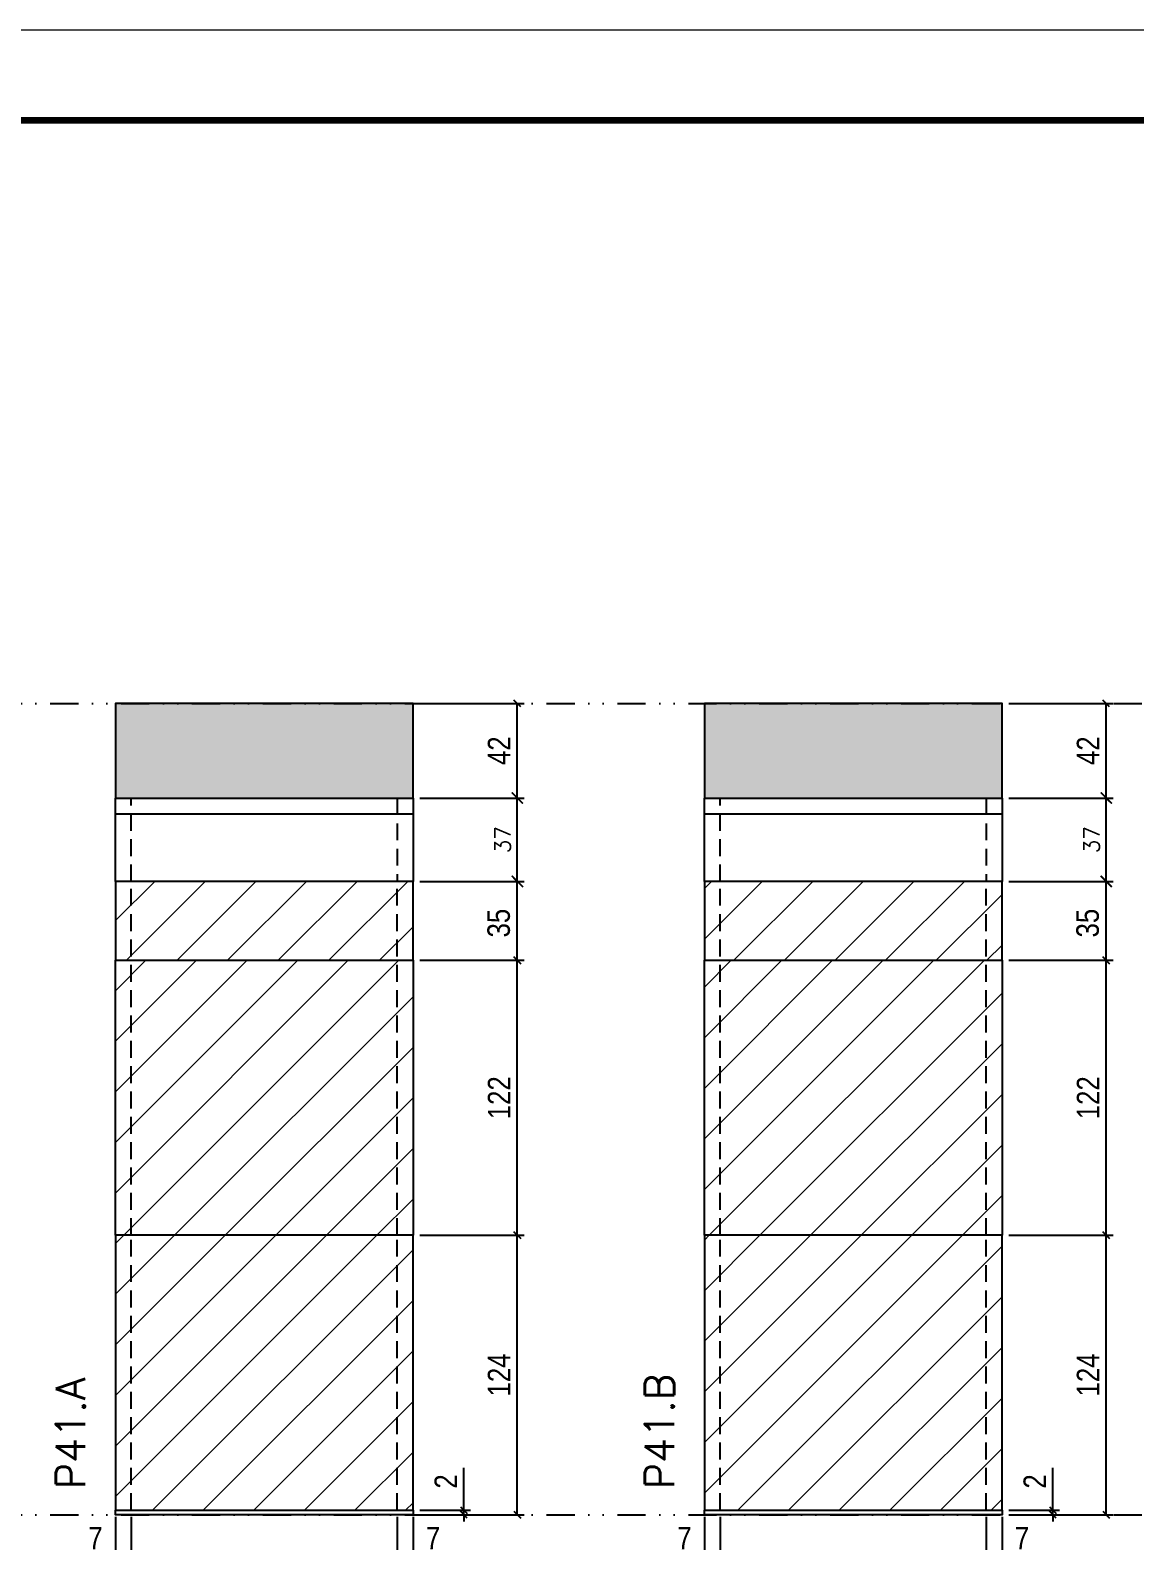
# Model space of a CAD drawing. Extents: x 2949 to 9203, y -16089 to 12527.
# Drawn here: x 8238 to 8728, y -778 to -108 of the extents above; entities that cross this region are included whole.
import ezdxf

# ---------------------------------------------------------------- set-up
doc = ezdxf.new("R2010")
doc.units = 0
for name, pattern in [('DASHED', [0.75, 0.5, -0.25]), ('DIVIDE2', [0.625, 0.25, -0.125, 0, -0.125, 0, -0.125]), ('HIDDEN', [0.375, 0.25, -0.125])]:
    doc.linetypes.add(name, pattern=pattern)
for name, color, linetype in [('COTA', 241, 'Continuous'), ('FUNDOS', 1, 'Continuous'), ('Nível', 160, 'Continuous'), ('Painéis', 200, 'Continuous'), ('SARR_2.2x7', 40, 'Continuous'), ('Sarrafo de Pressão', 42, 'HIDDEN')]:
    doc.layers.add(name, color=color, linetype=linetype)
for name, color, linetype, lineweight in [('Folhas', 255, 'Continuous', 9), ('Hachura', 251, 'Continuous', 9), ('SARRAFO DE PRESSAO', 251, 'DASHED', 9), ('Texto Seção', 7, 'Continuous', 15)]:
    doc.layers.add(name, color=color, linetype=linetype, lineweight=lineweight)
doc.styles.add('COTA TECNICA', font='techl___.ttf', dxfattribs={"height": 10})
doc.styles.add('COTA TECNICA-50', font='techl___.ttf', dxfattribs={"height": 10})
doc.styles.add('REGUA-120', font='ROMANS.shx', dxfattribs={"height": 15})
doc.styles.add('ROMANS', font='romans.shx')
doc.dimstyles.new('COTA PAINEL-50', dxfattribs={"dimtxt": 10, "dimasz": 3, "dimexe": 3, "dimexo": 3, "dimgap": 3, "dimtad": 1, "dimdec": 1, "dimzin": 12, "dimdsep": 46, "dimtxsty": 'COTA TECNICA-50', "dimblk1": 'OBLIQUE', "dimblk2": 'OBLIQUE', "dimsah": 1, "dimcen": 0.9, "dimclrd": 4, "dimclre": 4, "dimclrt": 240, "dimadec": 1, "dimazin": 3, "dimtfac": 1, "dimtdec": 1, "dimtmove": 0, "dimatfit": 3, "dimfxl": 1, "dimtolj": 1, "dimtzin": 12, "dimarcsym": 0})
doc.dimstyles.new('Cota Paínel', dxfattribs={"dimtxt": 7, "dimasz": 5, "dimexe": 3, "dimexo": 3, "dimgap": 3, "dimtad": 1, "dimdec": 1, "dimzin": 12, "dimdsep": 46, "dimtxsty": 'ROMANS', "dimblk": 'ARCHTICK', "dimcen": 0, "dimclrd": 4, "dimclre": 4, "dimclrt": 1, "dimadec": 1, "dimazin": 3, "dimtfac": 1, "dimtdec": 1, "dimtmove": 0, "dimatfit": 3, "dimldrblk": 'OBLIQUE', "dimfxl": 1, "dimtolj": 1, "dimtzin": 12, "dimarcsym": 0})
doc.dimstyles.new('PAINEL', dxfattribs={"dimtxt": 10, "dimasz": 3, "dimexe": 3, "dimexo": 3, "dimgap": 3, "dimtad": 1, "dimdec": 1, "dimzin": 12, "dimdsep": 46, "dimtxsty": 'COTA TECNICA', "dimblk1": 'OBLIQUE', "dimblk2": 'OBLIQUE', "dimsah": 1, "dimcen": 0.9, "dimclrd": 4, "dimclre": 4, "dimclrt": 240, "dimadec": 1, "dimazin": 3, "dimtfac": 1, "dimtdec": 1, "dimtmove": 0, "dimatfit": 3, "dimfxl": 1, "dimtolj": 1, "dimtzin": 12, "dimarcsym": 0})
pattern_1 = [(45, (-124528.372, -33050.646), (-11.2253202, 11.2253202), [])]
pattern_2 = [(45, (-124583.025, -33050.646), (-11.2253202, 11.2253202), [])]

# ---------------------------------------------------------------- blocks, each defined once
blk = doc.blocks.new('9999999999')
at = {"layer": 'Folhas'}
blk.add_lwpolyline([(98138.98, 34190.21), (99623.98, 34190.21), (99623.98, 35240.21), (98138.98, 35240.21)], close=True, dxfattribs=at)
at = {"layer": 'Folhas', "color": 30, "const_width": 3}
blk.add_lwpolyline([(98213.98, 34230.21), (99583.98, 34230.21), (99583.98, 35200.21), (98213.98, 35200.21)], close=True, dxfattribs=at)
blk = doc.blocks.new('_Oblique')
at = {"color": 0, "linetype": 'ByBlock', "lineweight": -2}
blk.add_line((-0.5, -0.5), (0.5, 0.5), dxfattribs=at)
blk = doc.blocks.new('*D1675')
at = {"layer": 'COTA', "color": 4, "lineweight": -2, "transparency": 16777216}
for p, q in [((8275.49, -767.31), (8275.49, -821.48)), ((8407.49, -767.31), (8407.49, -821.48)), ((8275.49, -818.48), (8407.49, -818.48))]:
    blk.add_line(p, q, dxfattribs=at)
at = {"layer": 'Defpoints', "color": 0, "transparency": 16777216}
for p in [(8275.49, -764.31), (8407.49, -764.31), (8407.49, -818.48)]:
    blk.add_point(p, dxfattribs=at)
at = {"layer": 'COTA', "color": 4, "lineweight": -2, "transparency": 16777216, "xscale": 3, "yscale": 3, "zscale": 3, "rotation": 180}
blk.add_blockref('_Oblique', (8275.49, -818.48), dxfattribs=at)
at = {"layer": 'COTA', "color": 4, "lineweight": -2, "transparency": 16777216, "xscale": 3, "yscale": 3, "zscale": 3}
blk.add_blockref('_Oblique', (8407.49, -818.48), dxfattribs=at)
at = {"layer": 'COTA', "color": 240, "transparency": 16777216, "insert": (8341.49, -810.26), "char_height": 10, "attachment_point": 5, "style": 'COTA TECNICA'}
blk.add_mtext('\\A1;132', dxfattribs=at)
blk = doc.blocks.new('*D1676')
at = {"layer": 'COTA', "color": 4, "lineweight": -2, "transparency": 16777216}
for p, q in [((8410.49, -406.31), (8456.73, -406.31)), ((8453.73, -448.31), (8453.73, -406.31)), ((8410.49, -448.31), (8456.73, -448.31))]:
    blk.add_line(p, q, dxfattribs=at)
at = {"layer": 'Defpoints', "color": 0, "transparency": 16777216}
for p in [(8407.49, -406.31), (8453.73, -406.31), (8407.49, -448.31)]:
    blk.add_point(p, dxfattribs=at)
at = {"layer": 'COTA', "color": 4, "lineweight": -2, "transparency": 16777216, "xscale": 3, "yscale": 3, "zscale": 3}
for p, rotation in [((8453.73, -406.31), 90), ((8453.73, -448.31), 270)]:
    blk.add_blockref('_Oblique', p, dxfattribs=dict(at, rotation=rotation))
at = {"layer": 'COTA', "color": 240, "transparency": 16777216, "insert": (8445.65, -427.31), "char_height": 10, "attachment_point": 5, "rotation": 90, "style": 'COTA TECNICA'}
blk.add_mtext('\\A1;42', dxfattribs=at)
blk = doc.blocks.new('*D1677')
at = {"layer": 'COTA', "color": 4, "lineweight": -2, "transparency": 16777216}
for p, q in [((8410.49, -642.31), (8456.73, -642.31)), ((8453.73, -766.31), (8453.73, -642.31)), ((8410.49, -766.31), (8456.73, -766.31))]:
    blk.add_line(p, q, dxfattribs=at)
at = {"layer": 'Defpoints', "color": 0, "transparency": 16777216}
for p in [(8407.49, -642.31), (8453.73, -642.31), (8407.49, -766.31)]:
    blk.add_point(p, dxfattribs=at)
at = {"layer": 'COTA', "color": 4, "lineweight": -2, "transparency": 16777216, "xscale": 3, "yscale": 3, "zscale": 3}
for p, rotation in [((8453.73, -642.31), 90), ((8453.73, -766.31), 270)]:
    blk.add_blockref('_Oblique', p, dxfattribs=dict(at, rotation=rotation))
at = {"layer": 'COTA', "color": 240, "transparency": 16777216, "insert": (8445.65, -704.31), "char_height": 10, "attachment_point": 5, "rotation": 90, "style": 'COTA TECNICA-50'}
blk.add_mtext('\\A1;124', dxfattribs=at)
blk = doc.blocks.new('*D1678')
at = {"layer": 'COTA', "color": 4, "lineweight": -2, "transparency": 16777216}
for p, q in [((8430.01, -764.31), (8430.01, -745.51)), ((8410.49, -764.31), (8433.01, -764.31)), ((8410.49, -766.31), (8433.01, -766.31)), ((8430.01, -766.31), (8430.01, -764.31)), ((8430.01, -766.31), (8430.01, -769.31))]:
    blk.add_line(p, q, dxfattribs=at)
at = {"layer": 'Defpoints', "color": 0, "transparency": 16777216}
for p in [(8407.49, -764.31), (8407.49, -766.31), (8430.01, -766.31)]:
    blk.add_point(p, dxfattribs=at)
at = {"layer": 'COTA', "color": 4, "lineweight": -2, "transparency": 16777216, "xscale": 3, "yscale": 3, "zscale": 3}
for p, rotation in [((8430.01, -764.31), 270), ((8430.01, -766.31), 90)]:
    blk.add_blockref('_Oblique', p, dxfattribs=dict(at, rotation=rotation))
at = {"layer": 'COTA', "color": 240, "transparency": 16777216, "insert": (8422.01, -751.56), "char_height": 10, "attachment_point": 5, "rotation": 90, "style": 'COTA TECNICA-50'}
blk.add_mtext('\\A1;2', dxfattribs=at)
blk = doc.blocks.new('*D1679')
at = {"layer": 'COTA', "color": 4, "linetype": 'ByBlock', "lineweight": -2, "transparency": 16777216}
for p, q in [((8410.49, -520.31), (8456.73, -520.31)), ((8453.73, -642.31), (8453.73, -520.31)), ((8410.49, -642.31), (8456.73, -642.31))]:
    blk.add_line(p, q, dxfattribs=at)
at = {"layer": 'Defpoints', "color": 0, "linetype": 'ByBlock', "transparency": 16777216}
for p in [(8407.49, -520.31), (8453.73, -520.31), (8407.49, -642.31)]:
    blk.add_point(p, dxfattribs=at)
at = {"layer": 'COTA', "color": 4, "linetype": 'ByBlock', "lineweight": -2, "transparency": 16777216, "xscale": 3, "yscale": 3, "zscale": 3}
for p, rotation in [((8453.73, -520.31), 90), ((8453.73, -642.31), 270)]:
    blk.add_blockref('_Oblique', p, dxfattribs=dict(at, rotation=rotation))
at = {"layer": 'COTA', "color": 240, "linetype": 'ByBlock', "transparency": 16777216, "insert": (8445.67, -581.31), "char_height": 10, "attachment_point": 5, "rotation": 90, "style": 'COTA TECNICA'}
blk.add_mtext('\\A1;122', dxfattribs=at)
blk = doc.blocks.new('*D1680')
at = {"layer": 'COTA', "color": 4, "lineweight": -2, "transparency": 16777216}
for p, q in [((8275.49, -769.31), (8275.49, -787.82)), ((8282.49, -767.31), (8282.49, -787.82)), ((8275.49, -784.82), (8260.76, -784.82)), ((8282.49, -784.82), (8275.49, -784.82))]:
    blk.add_line(p, q, dxfattribs=at)
at = {"layer": 'Defpoints', "color": 0, "transparency": 16777216}
for p in [(8275.49, -766.31), (8282.49, -764.31), (8275.49, -784.82)]:
    blk.add_point(p, dxfattribs=at)
at = {"layer": 'COTA', "color": 4, "lineweight": -2, "transparency": 16777216, "xscale": 3, "yscale": 3, "zscale": 3, "rotation": 180}
blk.add_blockref('_Oblique', (8275.49, -784.82), dxfattribs=at)
at = {"layer": 'COTA', "color": 4, "lineweight": -2, "transparency": 16777216, "xscale": 3, "yscale": 3, "zscale": 3}
blk.add_blockref('_Oblique', (8282.49, -784.82), dxfattribs=at)
at = {"layer": 'COTA', "color": 240, "transparency": 16777216, "insert": (8266.62, -776.75), "char_height": 10, "attachment_point": 5, "style": 'COTA TECNICA-50'}
blk.add_mtext('\\A1;7', dxfattribs=at)
blk = doc.blocks.new('*D1681')
at = {"layer": 'COTA', "color": 4, "lineweight": -2, "transparency": 16777216}
for p, q in [((8400.49, -767.31), (8400.49, -787.82)), ((8407.49, -769.31), (8407.49, -787.82)), ((8400.49, -784.82), (8407.49, -784.82)), ((8407.49, -784.82), (8422.22, -784.82))]:
    blk.add_line(p, q, dxfattribs=at)
at = {"layer": 'Defpoints', "color": 0, "transparency": 16777216}
for p in [(8400.49, -764.31), (8407.49, -766.31), (8407.49, -784.82)]:
    blk.add_point(p, dxfattribs=at)
at = {"layer": 'COTA', "color": 4, "lineweight": -2, "transparency": 16777216, "xscale": 3, "yscale": 3, "zscale": 3, "rotation": 180}
blk.add_blockref('_Oblique', (8400.49, -784.82), dxfattribs=at)
at = {"layer": 'COTA', "color": 4, "lineweight": -2, "transparency": 16777216, "xscale": 3, "yscale": 3, "zscale": 3}
blk.add_blockref('_Oblique', (8407.49, -784.82), dxfattribs=at)
at = {"layer": 'COTA', "color": 240, "transparency": 16777216, "insert": (8416.35, -776.75), "char_height": 10, "attachment_point": 5, "style": 'COTA TECNICA-50'}
blk.add_mtext('\\A1;7', dxfattribs=at)
blk = doc.blocks.new('*D1703')
at = {"layer": 'Defpoints', "color": 0, "linetype": 'ByBlock', "transparency": 16777216}
for p in [(8407.49, -485.31), (8453.73, -485.31), (8407.49, -520.31)]:
    blk.add_point(p, dxfattribs=at)
at = {"layer": 'FUNDOS', "color": 4, "linetype": 'ByBlock', "lineweight": -2, "transparency": 16777216}
for p, q in [((8410.49, -485.31), (8456.73, -485.31)), ((8453.73, -520.31), (8453.73, -485.31)), ((8410.49, -520.31), (8456.73, -520.31))]:
    blk.add_line(p, q, dxfattribs=at)
at = {"layer": 'FUNDOS', "color": 4, "linetype": 'ByBlock', "lineweight": -2, "transparency": 16777216, "xscale": 3, "yscale": 3, "zscale": 3}
for p, rotation in [((8453.73, -485.31), 90), ((8453.73, -520.31), 270)]:
    blk.add_blockref('_Oblique', p, dxfattribs=dict(at, rotation=rotation))
at = {"layer": 'FUNDOS', "color": 240, "linetype": 'ByBlock', "transparency": 16777216, "insert": (8445.51, -503.81), "char_height": 10, "attachment_point": 5, "rotation": 90, "style": 'COTA TECNICA'}
blk.add_mtext('\\A1;35', dxfattribs=at)
blk = doc.blocks.new('*D1682')
at = {"layer": 'COTA', "color": 4, "lineweight": -2, "transparency": 16777216}
for p, q in [((8536.71, -767.31), (8536.71, -821.48)), ((8668.71, -767.31), (8668.71, -821.48)), ((8536.71, -818.48), (8668.71, -818.48))]:
    blk.add_line(p, q, dxfattribs=at)
at = {"layer": 'Defpoints', "color": 0, "transparency": 16777216}
for p in [(8536.71, -764.31), (8668.71, -764.31), (8668.71, -818.48)]:
    blk.add_point(p, dxfattribs=at)
at = {"layer": 'COTA', "color": 4, "lineweight": -2, "transparency": 16777216, "xscale": 3, "yscale": 3, "zscale": 3, "rotation": 180}
blk.add_blockref('_Oblique', (8536.71, -818.48), dxfattribs=at)
at = {"layer": 'COTA', "color": 4, "lineweight": -2, "transparency": 16777216, "xscale": 3, "yscale": 3, "zscale": 3}
blk.add_blockref('_Oblique', (8668.71, -818.48), dxfattribs=at)
at = {"layer": 'COTA', "color": 240, "transparency": 16777216, "insert": (8602.71, -810.26), "char_height": 10, "attachment_point": 5, "style": 'COTA TECNICA'}
blk.add_mtext('\\A1;132', dxfattribs=at)
blk = doc.blocks.new('*D1683')
at = {"layer": 'COTA', "color": 4, "lineweight": -2, "transparency": 16777216}
for p, q in [((8671.71, -406.31), (8717.95, -406.31)), ((8714.95, -448.31), (8714.95, -406.31)), ((8671.71, -448.31), (8717.95, -448.31))]:
    blk.add_line(p, q, dxfattribs=at)
at = {"layer": 'Defpoints', "color": 0, "transparency": 16777216}
for p in [(8668.71, -406.31), (8714.95, -406.31), (8668.71, -448.31)]:
    blk.add_point(p, dxfattribs=at)
at = {"layer": 'COTA', "color": 4, "lineweight": -2, "transparency": 16777216, "xscale": 3, "yscale": 3, "zscale": 3}
for p, rotation in [((8714.95, -406.31), 90), ((8714.95, -448.31), 270)]:
    blk.add_blockref('_Oblique', p, dxfattribs=dict(at, rotation=rotation))
at = {"layer": 'COTA', "color": 240, "transparency": 16777216, "insert": (8706.87, -427.31), "char_height": 10, "attachment_point": 5, "rotation": 90, "style": 'COTA TECNICA'}
blk.add_mtext('\\A1;42', dxfattribs=at)
blk = doc.blocks.new('*D1684')
at = {"layer": 'COTA', "color": 4, "lineweight": -2, "transparency": 16777216}
for p, q in [((8671.71, -642.31), (8717.95, -642.31)), ((8714.95, -766.31), (8714.95, -642.31)), ((8671.71, -766.31), (8717.95, -766.31))]:
    blk.add_line(p, q, dxfattribs=at)
at = {"layer": 'Defpoints', "color": 0, "transparency": 16777216}
for p in [(8668.71, -642.31), (8714.95, -642.31), (8668.71, -766.31)]:
    blk.add_point(p, dxfattribs=at)
at = {"layer": 'COTA', "color": 4, "lineweight": -2, "transparency": 16777216, "xscale": 3, "yscale": 3, "zscale": 3}
for p, rotation in [((8714.95, -642.31), 90), ((8714.95, -766.31), 270)]:
    blk.add_blockref('_Oblique', p, dxfattribs=dict(at, rotation=rotation))
at = {"layer": 'COTA', "color": 240, "transparency": 16777216, "insert": (8706.87, -704.31), "char_height": 10, "attachment_point": 5, "rotation": 90, "style": 'COTA TECNICA-50'}
blk.add_mtext('\\A1;124', dxfattribs=at)
blk = doc.blocks.new('*D1685')
at = {"layer": 'COTA', "color": 4, "lineweight": -2, "transparency": 16777216}
for p, q in [((8691.23, -764.31), (8691.23, -745.51)), ((8671.71, -764.31), (8694.23, -764.31)), ((8671.71, -766.31), (8694.23, -766.31)), ((8691.23, -766.31), (8691.23, -764.31)), ((8691.23, -766.31), (8691.23, -769.31))]:
    blk.add_line(p, q, dxfattribs=at)
at = {"layer": 'Defpoints', "color": 0, "transparency": 16777216}
for p in [(8668.71, -764.31), (8668.71, -766.31), (8691.23, -766.31)]:
    blk.add_point(p, dxfattribs=at)
at = {"layer": 'COTA', "color": 4, "lineweight": -2, "transparency": 16777216, "xscale": 3, "yscale": 3, "zscale": 3}
for p, rotation in [((8691.23, -764.31), 270), ((8691.23, -766.31), 90)]:
    blk.add_blockref('_Oblique', p, dxfattribs=dict(at, rotation=rotation))
at = {"layer": 'COTA', "color": 240, "transparency": 16777216, "insert": (8683.23, -751.56), "char_height": 10, "attachment_point": 5, "rotation": 90, "style": 'COTA TECNICA-50'}
blk.add_mtext('\\A1;2', dxfattribs=at)
blk = doc.blocks.new('*D1686')
at = {"layer": 'COTA', "color": 4, "linetype": 'ByBlock', "lineweight": -2, "transparency": 16777216}
for p, q in [((8671.71, -520.31), (8717.95, -520.31)), ((8714.95, -642.31), (8714.95, -520.31)), ((8671.71, -642.31), (8717.95, -642.31))]:
    blk.add_line(p, q, dxfattribs=at)
at = {"layer": 'Defpoints', "color": 0, "linetype": 'ByBlock', "transparency": 16777216}
for p in [(8668.71, -520.31), (8714.95, -520.31), (8668.71, -642.31)]:
    blk.add_point(p, dxfattribs=at)
at = {"layer": 'COTA', "color": 4, "linetype": 'ByBlock', "lineweight": -2, "transparency": 16777216, "xscale": 3, "yscale": 3, "zscale": 3}
for p, rotation in [((8714.95, -520.31), 90), ((8714.95, -642.31), 270)]:
    blk.add_blockref('_Oblique', p, dxfattribs=dict(at, rotation=rotation))
at = {"layer": 'COTA', "color": 240, "linetype": 'ByBlock', "transparency": 16777216, "insert": (8706.89, -581.31), "char_height": 10, "attachment_point": 5, "rotation": 90, "style": 'COTA TECNICA'}
blk.add_mtext('\\A1;122', dxfattribs=at)
blk = doc.blocks.new('*D1687')
at = {"layer": 'COTA', "color": 4, "lineweight": -2, "transparency": 16777216}
for p, q in [((8536.71, -769.31), (8536.71, -787.82)), ((8543.71, -767.31), (8543.71, -787.82)), ((8536.71, -784.82), (8521.98, -784.82)), ((8543.71, -784.82), (8536.71, -784.82))]:
    blk.add_line(p, q, dxfattribs=at)
at = {"layer": 'Defpoints', "color": 0, "transparency": 16777216}
for p in [(8536.71, -766.31), (8543.71, -764.31), (8536.71, -784.82)]:
    blk.add_point(p, dxfattribs=at)
at = {"layer": 'COTA', "color": 4, "lineweight": -2, "transparency": 16777216, "xscale": 3, "yscale": 3, "zscale": 3, "rotation": 180}
blk.add_blockref('_Oblique', (8536.71, -784.82), dxfattribs=at)
at = {"layer": 'COTA', "color": 4, "lineweight": -2, "transparency": 16777216, "xscale": 3, "yscale": 3, "zscale": 3}
blk.add_blockref('_Oblique', (8543.71, -784.82), dxfattribs=at)
at = {"layer": 'COTA', "color": 240, "transparency": 16777216, "insert": (8527.84, -776.75), "char_height": 10, "attachment_point": 5, "style": 'COTA TECNICA-50'}
blk.add_mtext('\\A1;7', dxfattribs=at)
blk = doc.blocks.new('*D1688')
at = {"layer": 'COTA', "color": 4, "lineweight": -2, "transparency": 16777216}
for p, q in [((8661.71, -767.31), (8661.71, -787.82)), ((8668.71, -769.31), (8668.71, -787.82)), ((8661.71, -784.82), (8668.71, -784.82)), ((8668.71, -784.82), (8683.44, -784.82))]:
    blk.add_line(p, q, dxfattribs=at)
at = {"layer": 'Defpoints', "color": 0, "transparency": 16777216}
for p in [(8661.71, -764.31), (8668.71, -766.31), (8668.71, -784.82)]:
    blk.add_point(p, dxfattribs=at)
at = {"layer": 'COTA', "color": 4, "lineweight": -2, "transparency": 16777216, "xscale": 3, "yscale": 3, "zscale": 3, "rotation": 180}
blk.add_blockref('_Oblique', (8661.71, -784.82), dxfattribs=at)
at = {"layer": 'COTA', "color": 4, "lineweight": -2, "transparency": 16777216, "xscale": 3, "yscale": 3, "zscale": 3}
blk.add_blockref('_Oblique', (8668.71, -784.82), dxfattribs=at)
at = {"layer": 'COTA', "color": 240, "transparency": 16777216, "insert": (8677.57, -776.75), "char_height": 10, "attachment_point": 5, "style": 'COTA TECNICA-50'}
blk.add_mtext('\\A1;7', dxfattribs=at)
blk = doc.blocks.new('*D1704')
at = {"layer": 'Defpoints', "color": 0, "linetype": 'ByBlock', "transparency": 16777216}
for p in [(8668.71, -485.31), (8714.95, -485.31), (8668.71, -520.31)]:
    blk.add_point(p, dxfattribs=at)
at = {"layer": 'FUNDOS', "color": 4, "linetype": 'ByBlock', "lineweight": -2, "transparency": 16777216}
for p, q in [((8671.71, -485.31), (8717.95, -485.31)), ((8714.95, -520.31), (8714.95, -485.31)), ((8671.71, -520.31), (8717.95, -520.31))]:
    blk.add_line(p, q, dxfattribs=at)
at = {"layer": 'FUNDOS', "color": 4, "linetype": 'ByBlock', "lineweight": -2, "transparency": 16777216, "xscale": 3, "yscale": 3, "zscale": 3}
for p, rotation in [((8714.95, -485.31), 90), ((8714.95, -520.31), 270)]:
    blk.add_blockref('_Oblique', p, dxfattribs=dict(at, rotation=rotation))
at = {"layer": 'FUNDOS', "color": 240, "linetype": 'ByBlock', "transparency": 16777216, "insert": (8706.73, -503.81), "char_height": 10, "attachment_point": 5, "rotation": 90, "style": 'COTA TECNICA'}
blk.add_mtext('\\A1;35', dxfattribs=at)
blk = doc.blocks.new('_ArchTick')
at = {"color": 0, "linetype": 'ByBlock', "const_width": 0.15}
blk.add_lwpolyline([(-0.5, -0.5), (0.5, 0.5)], dxfattribs=at)
blk = doc.blocks.new('*D1689')
at = {"layer": 'COTA', "color": 4, "lineweight": -2, "transparency": 16777216}
for p, q in [((8410.49, -448.31), (8456.73, -448.31)), ((8453.73, -485.31), (8453.73, -448.31)), ((8410.49, -485.31), (8456.73, -485.31))]:
    blk.add_line(p, q, dxfattribs=at)
at = {"layer": 'Defpoints', "color": 0, "transparency": 16777216}
for p in [(8407.49, -448.31), (8453.73, -448.31), (8407.49, -485.31)]:
    blk.add_point(p, dxfattribs=at)
at = {"layer": 'COTA', "color": 4, "lineweight": -2, "transparency": 16777216, "xscale": 5, "yscale": 5, "zscale": 5}
for p, rotation in [((8453.73, -448.31), 90), ((8453.73, -485.31), 270)]:
    blk.add_blockref('_ArchTick', p, dxfattribs=dict(at, rotation=rotation))
at = {"layer": 'COTA', "color": 1, "transparency": 16777216, "insert": (8447.23, -466.81), "char_height": 7, "attachment_point": 5, "rotation": 90, "style": 'ROMANS'}
blk.add_mtext('\\A1;37', dxfattribs=at)
blk = doc.blocks.new('*D1690')
at = {"layer": 'COTA', "color": 4, "lineweight": -2, "transparency": 16777216}
for p, q in [((8671.71, -448.31), (8717.95, -448.31)), ((8714.95, -485.31), (8714.95, -448.31)), ((8671.71, -485.31), (8717.95, -485.31))]:
    blk.add_line(p, q, dxfattribs=at)
at = {"layer": 'Defpoints', "color": 0, "transparency": 16777216}
for p in [(8668.71, -448.31), (8714.95, -448.31), (8668.71, -485.31)]:
    blk.add_point(p, dxfattribs=at)
at = {"layer": 'COTA', "color": 4, "lineweight": -2, "transparency": 16777216, "xscale": 5, "yscale": 5, "zscale": 5}
for p, rotation in [((8714.95, -448.31), 90), ((8714.95, -485.31), 270)]:
    blk.add_blockref('_ArchTick', p, dxfattribs=dict(at, rotation=rotation))
at = {"layer": 'COTA', "color": 1, "transparency": 16777216, "insert": (8708.45, -466.81), "char_height": 7, "attachment_point": 5, "rotation": 90, "style": 'ROMANS'}
blk.add_mtext('\\A1;37', dxfattribs=at)

msp = doc.modelspace()

# ---------------------------------------------------------------- hatches: boundary and pattern name
at = {"layer": 'COTA', "linetype": 'ByBlock'}
h = msp.add_hatch(dxfattribs=at)
h.set_pattern_fill('AR-CONC', color=256, scale=0.03)
h.set_pattern_definition([(50, (-122827.596, -27275.571), (5.46554007, -0.47817257), [0.5715, -6.2865]), (355, (-122827.596, -27275.571), (-1.05730264, 5.73170536), [0.4572, -5.02921753]), (100.4514447, (-122827.1405, -27275.611), (4.40823741, 5.25353256), [0.48570026, -5.34270734]), (46.1842, (-122827.596, -27274.047), (8.13237123, -1.26126984), [0.85725, -9.42975]), (96.6355576, (-122826.918, -27274.152), (7.122124, 7.42278374), [0.7285507, -8.01406824]), (351.184151, (-122827.596, -27274.047), (7.122124, 7.42278374), [0.685799, -7.54379196]), (21, (-122826.834, -27274.428), (4.54843174, -3.06795595), [0.5715, -6.2865]), (326, (-122826.834, -27274.428), (1.85406085, 5.52563898), [0.4572, -5.0292]), (71.451445, (-122826.455, -27274.6836), (6.40249258, 2.45768307), [0.48570026, -5.34269813]), (37.5, (-122827.596, -27275.571), (0.092658098, 2.536651166), [0, -4.96824, 0, -5.1054, 0, -5.04825]), (7.5, (-122827.596, -27275.571), (2.004589875, 3.005417245), [0, -2.91084, 0, -4.85394, 0, -1.92405]), (327.5, (-122829.2953, -27275.571), (4.067717855, -0.17186232), [0, -1.905, 0, -5.9436, 0, -7.8867]), (317.5, (-122830.0573, -27275.571), (4.44387544, 0.76279473), [0, -2.4765, 0, -3.94716, 0, -5.6007])])
h.paths.add_polyline_path([(8275.49, -448.31), (8407.49, -448.31), (8407.49, -406.31), (8275.49, -406.31)])
h = msp.add_hatch(dxfattribs=at)
h.set_pattern_fill('AR-CONC', color=256, scale=0.03)
h.set_pattern_definition([(50, (-122566.3774, -27275.571), (5.46554007, -0.47817257), [0.5715, -6.2865]), (355, (-122566.3774, -27275.571), (-1.05730264, 5.73170536), [0.4572, -5.02921753]), (100.4514447, (-122565.922, -27275.611), (4.40823741, 5.25353256), [0.48570026, -5.34270734]), (46.1842, (-122566.3774, -27274.047), (8.13237123, -1.26126984), [0.85725, -9.42975]), (96.6355576, (-122565.7, -27274.152), (7.122124, 7.42278374), [0.7285507, -8.01406824]), (351.184151, (-122566.377, -27274.047), (7.122124, 7.42278374), [0.685799, -7.54379196]), (21, (-122565.6154, -27274.428), (4.54843174, -3.06795595), [0.5715, -6.2865]), (326, (-122565.6154, -27274.428), (1.85406085, 5.52563898), [0.4572, -5.0292]), (71.451445, (-122565.2363, -27274.6836), (6.40249258, 2.45768307), [0.48570026, -5.34269813]), (37.5, (-122566.3774, -27275.571), (0.092658098, 2.536651166), [0, -4.96824, 0, -5.1054, 0, -5.04825]), (7.5, (-122566.3774, -27275.571), (2.004589875, 3.005417245), [0, -2.91084, 0, -4.85394, 0, -1.92405]), (327.5, (-122568.0766, -27275.571), (4.067717855, -0.17186232), [0, -1.905, 0, -5.9436, 0, -7.8867]), (317.5, (-122568.8386, -27275.571), (4.44387544, 0.76279473), [0, -2.4765, 0, -3.94716, 0, -5.6007])])
h.paths.add_polyline_path([(8536.71, -448.31), (8668.71, -448.31), (8668.71, -406.31), (8536.71, -406.31)])
at = {"layer": 'Hachura', "linetype": 'ByBlock'}
h = msp.add_hatch(dxfattribs=at)
h.set_pattern_fill('ANSI31', color=256, scale=5)
h.paths.add_polyline_path([(8407.49, -485.31), (8275.49, -485.31), (8275.49, -520.31), (8407.49, -520.31)])
h = msp.add_hatch(dxfattribs=at)
h.set_pattern_fill('ANSI31', color=256, scale=5)
h.paths.add_polyline_path([(8668.71, -485.31), (8536.71, -485.31), (8536.71, -520.31), (8668.71, -520.31)])
h = msp.add_hatch(dxfattribs=at)
h.set_pattern_fill('ANSI31', color=256, scale=5)
h.set_pattern_definition(pattern_1)
h.paths.add_polyline_path([(8407.49, -520.31), (8275.49, -520.31), (8275.49, -642.31), (8407.49, -642.31)])
h = msp.add_hatch(dxfattribs=at)
h.set_pattern_fill('ANSI31', color=256, scale=5)
h.set_pattern_definition(pattern_2)
h.paths.add_polyline_path([(8668.71, -642.31), (8668.71, -520.31), (8536.71, -520.31), (8536.71, -642.31)])
h = msp.add_hatch(dxfattribs=at)
h.set_pattern_fill('ANSI31', color=256, scale=5)
h.set_pattern_definition(pattern_1)
h.paths.add_polyline_path([(8407.49, -642.31), (8275.49, -642.31), (8275.49, -764.31), (8407.49, -764.31)])
h = msp.add_hatch(dxfattribs=at)
h.set_pattern_fill('ANSI31', color=256, scale=5)
h.set_pattern_definition(pattern_2)
h.paths.add_polyline_path([(8668.71, -642.31), (8536.71, -642.31), (8536.71, -764.31), (8668.71, -764.31)])

# ---------------------------------------------------------------- linework, layer by layer
at = {"layer": 'COTA', "linetype": 'ByBlock'}
for points in [[(8275.49, -448.31), (8407.49, -448.31), (8407.49, -406.31), (8275.49, -406.31)], [(8536.71, -448.31), (8668.71, -448.31), (8668.71, -406.31), (8536.71, -406.31)]]:
    msp.add_lwpolyline(points, close=True, dxfattribs=at)
at = {"layer": 'Nível', "color": 4, "linetype": 'DIVIDE2', "ltscale": 50}
for p, q in [((8152.19, -406.31), (9162.53, -406.31)), ((8152.19, -766.31), (9162.53, -766.31))]:
    msp.add_line(p, q, dxfattribs=at)
at = {"layer": 'Painéis'}
for p, q in [((8275.49, -448.31), (8407.49, -448.31)), ((8275.49, -485.31), (8275.49, -448.31)), ((8407.49, -448.31), (8407.49, -485.31)), ((8536.71, -448.31), (8668.71, -448.31)), ((8536.71, -485.31), (8536.71, -448.31)), ((8668.71, -448.31), (8668.71, -485.31))]:
    msp.add_line(p, q, dxfattribs=at)
for points in [[(8275.49, -520.31), (8407.49, -520.31), (8407.49, -485.31), (8275.49, -485.31)], [(8536.71, -520.31), (8668.71, -520.31), (8668.71, -485.31), (8536.71, -485.31)], [(8407.49, -642.31), (8275.49, -642.31), (8275.49, -520.31), (8407.49, -520.31)], [(8668.71, -642.31), (8536.71, -642.31), (8536.71, -520.31), (8668.71, -520.31)], [(8275.49, -764.31), (8407.49, -764.31), (8407.49, -642.31), (8275.49, -642.31)], [(8536.71, -764.31), (8668.71, -764.31), (8668.71, -642.31), (8536.71, -642.31)], [(8275.49, -764.31), (8407.49, -764.31), (8407.49, -766.31), (8275.49, -766.31)], [(8536.71, -764.31), (8668.71, -764.31), (8668.71, -766.31), (8536.71, -766.31)]]:
    msp.add_lwpolyline(points, close=True, dxfattribs=at)
at = {"layer": 'SARR_2.2x7'}
for p, q in [((8275.49, -455.31), (8407.49, -455.31)), ((8536.71, -455.31), (8668.71, -455.31))]:
    msp.add_line(p, q, dxfattribs=at)
at = {"layer": 'Sarrafo de Pressão', "ltscale": 30}
for p, q in [((8282.49, -485.31), (8282.49, -448.31)), ((8400.49, -448.31), (8400.49, -485.31)), ((8543.71, -485.31), (8543.71, -448.31)), ((8661.71, -448.31), (8661.71, -485.31)), ((8282.49, -642.31), (8282.49, -485.31)), ((8400.49, -642.31), (8400.49, -485.31)), ((8543.71, -642.31), (8543.71, -485.31)), ((8661.71, -642.31), (8661.71, -485.31)), ((8282.49, -764.31), (8282.49, -642.31)), ((8400.49, -764.31), (8400.49, -642.31)), ((8543.71, -764.31), (8543.71, -642.31)), ((8661.71, -764.31), (8661.71, -642.31))]:
    msp.add_line(p, q, dxfattribs=at)

# ---------------------------------------------------------------- block references
at = {"layer": 'SARRAFO DE PRESSAO', "color": 6, "linetype": 'ByBlock'}
msp.add_blockref('9999999999', (-90421.44, -35347.8), dxfattribs=at)

# ---------------------------------------------------------------- texts
at = {"layer": 'Texto Seção', "char_height": 13, "width": 285.3299, "attachment_point": 7, "rotation": 90, "style": 'REGUA-120'}
for s, insert in [('P41.A', (8262.02, -755.06)), ('P41.B', (8523.24, -755.06))]:
    msp.add_mtext(s, dxfattribs=dict(at, insert=insert))

# ---------------------------------------------------------------- dimensions: what is measured, and where the dimension line sits
at = {"layer": 'COTA'}
for base, p1, p2, picture, middle in [((8453.73, -406.31), (8407.49, -448.31), (8407.49, -406.31), '*D1676', (8445.65, -427.31)), ((8714.95, -406.31), (8668.71, -448.31), (8668.71, -406.31), '*D1683', (8706.87, -427.31))]:
    dim = msp.add_linear_dim(base=base, p1=p1, p2=p2, angle=90, dimstyle='PAINEL', override={"dimarcsym": 2}, dxfattribs=at)
    dim.commit()
    dim.dimension.update_dxf_attribs({"geometry": picture, "text_midpoint": middle})
for base, p1, p2, angle, dimstyle, picture, middle in [((8453.73, -448.31), (8407.49, -485.31), (8407.49, -448.31), 90, 'Cota Paínel', '*D1689', (8447.23, -466.81)), ((8714.95, -448.31), (8668.71, -485.31), (8668.71, -448.31), 90, 'Cota Paínel', '*D1690', (8708.45, -466.81)), ((8453.73, -642.31), (8407.49, -766.31), (8407.49, -642.31), 90, 'COTA PAINEL-50', '*D1677', (8445.65, -704.31)), ((8714.95, -642.31), (8668.71, -766.31), (8668.71, -642.31), 90, 'COTA PAINEL-50', '*D1684', (8706.87, -704.31)), ((8275.49, -784.82), (8282.49, -764.31), (8275.49, -766.31), 180, 'COTA PAINEL-50', '*D1680', (8266.62, -776.75)), ((8536.71, -784.82), (8543.71, -764.31), (8536.71, -766.31), 180, 'COTA PAINEL-50', '*D1687', (8527.84, -776.75))]:
    dim = msp.add_linear_dim(base=base, p1=p1, p2=p2, angle=angle, dimstyle=dimstyle, dxfattribs=at)
    dim.commit()
    dim.dimension.update_dxf_attribs({"geometry": picture, "text_midpoint": middle})
at = {"layer": 'COTA', "linetype": 'ByBlock'}
for base, p1, p2, picture, middle in [((8453.73, -520.31), (8407.49, -642.31), (8407.49, -520.31), '*D1679', (8445.67, -581.31)), ((8714.95, -520.31), (8668.71, -642.31), (8668.71, -520.31), '*D1686', (8706.89, -581.31))]:
    dim = msp.add_linear_dim(base=base, p1=p1, p2=p2, angle=90, dimstyle='PAINEL', dxfattribs=at)
    dim.commit()
    dim.dimension.update_dxf_attribs({"geometry": picture, "text_midpoint": middle})
at = {"layer": 'COTA'}
for base, p1, p2, picture, middle in [((8430.01, -766.31), (8407.49, -764.31), (8407.49, -766.31), '*D1678', (8430.01, -751.56)), ((8691.23, -766.31), (8668.71, -764.31), (8668.71, -766.31), '*D1685', (8691.23, -751.56))]:
    dim = msp.add_linear_dim(base=base, p1=p1, p2=p2, angle=90, dimstyle='COTA PAINEL-50', dxfattribs=at)
    dim.commit()
    dim.dimension.update_dxf_attribs({"geometry": picture, "text_midpoint": middle, "dimtype": 160})
for base, p1, p2, picture, middle in [((8407.49, -818.48), (8275.49, -764.31), (8407.49, -764.31), '*D1675', (8341.49, -810.26)), ((8668.71, -818.48), (8536.71, -764.31), (8668.71, -764.31), '*D1682', (8602.71, -810.26))]:
    dim = msp.add_linear_dim(base=base, p1=p1, p2=p2, dimstyle='PAINEL', override={"dimarcsym": 2}, dxfattribs=at)
    dim.commit()
    dim.dimension.update_dxf_attribs({"geometry": picture, "text_midpoint": middle})
for base, p1, p2, picture, middle in [((8407.49, -784.82), (8400.49, -764.31), (8407.49, -766.31), '*D1681', (8416.35, -776.75)), ((8668.71, -784.82), (8661.71, -764.31), (8668.71, -766.31), '*D1688', (8677.57, -776.75))]:
    dim = msp.add_linear_dim(base=base, p1=p1, p2=p2, dimstyle='COTA PAINEL-50', dxfattribs=at)
    dim.commit()
    dim.dimension.update_dxf_attribs({"geometry": picture, "text_midpoint": middle})
at = {"layer": 'FUNDOS', "linetype": 'ByBlock'}
for base, p1, p2, picture, middle in [((8453.73, -485.31), (8407.49, -520.31), (8407.49, -485.31), '*D1703', (8453.73, -503.81)), ((8714.95, -485.31), (8668.71, -520.31), (8668.71, -485.31), '*D1704', (8714.95, -503.81))]:
    dim = msp.add_linear_dim(base=base, p1=p1, p2=p2, angle=90, dimstyle='PAINEL', dxfattribs=at)
    dim.commit()
    dim.dimension.update_dxf_attribs({"geometry": picture, "text_midpoint": middle, "dimtype": 160})

doc.saveas('drawing.dxf')
